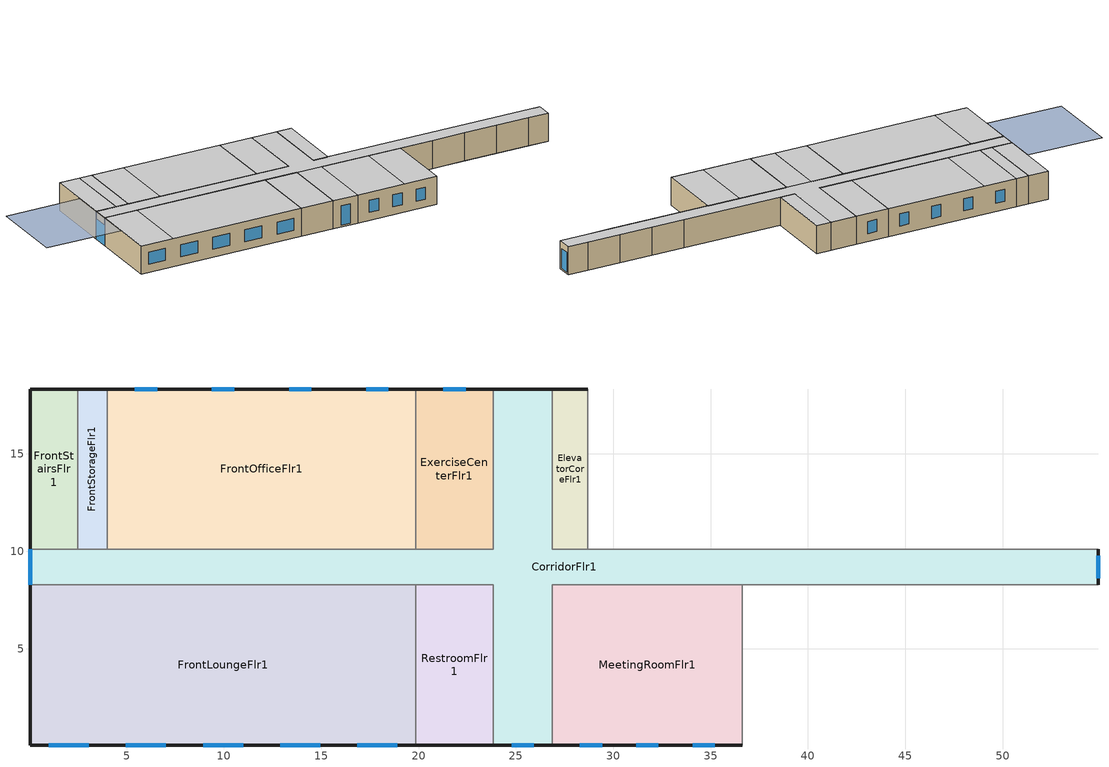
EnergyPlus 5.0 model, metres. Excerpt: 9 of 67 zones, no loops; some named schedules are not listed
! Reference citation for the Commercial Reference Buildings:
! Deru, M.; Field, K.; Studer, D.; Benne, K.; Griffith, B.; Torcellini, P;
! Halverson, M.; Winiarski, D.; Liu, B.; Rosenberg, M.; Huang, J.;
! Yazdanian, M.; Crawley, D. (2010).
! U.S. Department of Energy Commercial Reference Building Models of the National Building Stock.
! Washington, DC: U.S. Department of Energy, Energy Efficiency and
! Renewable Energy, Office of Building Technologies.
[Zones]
CorridorFlr1
 floor ground (ext-slab): 54.91,8.28 26.87,8.28 26.87,0.05 23.82,0.05 23.82,8.28 0.05,8.28 0.05,10.11 23.82,10.11 23.82,18.34 26.87,18.34 26.87,10.11 54.91,10.11 z0
 wall outside (Steel Frame Res Ext Wall): 26.87,18.34 23.82,18.34 / 0.05,10.11 0.05,8.28 / 23.82,0.05 26.87,0.05 / 54.91,8.28 54.91,10.11 z0:3.35
 wall to RearStairsFlr1 (int-walls): 54.91,10.11 52.47,10.11 z0:3.35
 wall to ExerciseCenterFlr1 (int-walls): 23.82,18.34 23.82,10.11 19.86,10.11 z0:3.35
 wall to FrontOfficeFlr1 (int-walls): 19.86,10.11 4.01,10.11 z0:3.35
 wall to FrontStorageFlr1 (int-walls): 4.01,10.11 2.49,10.11 z0:3.35
 wall to FrontStairsFlr1 (int-walls): 2.49,10.11 0.05,10.11 z0:3.35
 wall to FrontLoungeFlr1 (int-walls): 0.05,8.28 19.86,8.28 z0:3.35
 wall to RestroomFlr1 (int-walls): 19.86,8.28 23.82,8.28 23.82,0.05 z0:3.35
 wall to MeetingRoomFlr1 (int-walls): 26.87,0.05 26.87,8.28 36.62,8.28 z0:3.35
 wall to MechanicalRoomFlr1 (int-walls): 36.62,8.28 40.59,8.28 z0:3.35
 wall to GuestRoom101 (int-walls): 40.59,8.28 44.55,8.28 z0:3.35
 wall to GuestRoom102 (int-walls): 44.55,8.28 48.51,8.28 z0:3.35
 wall to GuestRoom103 (int-walls): 48.51,8.28 52.47,8.28 z0:3.35
 wall to RearStorageFlr1 (int-walls): 52.47,8.28 54.91,8.28 z0:3.35
 wall to GuestRoom104 (int-walls): 52.47,10.11 48.51,10.11 z0:3.35
 wall to GuestRoom105 (int-walls): 48.51,10.11 44.55,10.11 z0:3.35
 wall to EmployeeLoungeFlr1 (int-walls): 44.55,10.11 40.59,10.11 z0:3.35
 wall to LaundryRoomFlr1 (int-walls): 40.59,10.11 28.7,10.11 z0:3.35
 wall to ElevatorCoreFlr1 (int-walls): 28.7,10.11 26.87,10.11 26.87,18.34 z0:3.35
 window (Window Non-res Fixed): 0.05,10.11 0.05,8.28 z0:2.44; 24.78,0.05 25.92,0.05 / 54.91,8.62 54.91,9.76 z0.19:2.55
 ceiling to CorridorFlr2 (INT-FLOOR-UNDERSIDE): 0.05,8.28 54.91,8.28 54.91,10.11 26.87,10.11 26.87,18.34 23.82,18.34 23.82,10.11 0.05,10.11 z3.35
 ceiling to GuestRoom206_208 (INT-FLOOR-UNDERSIDE): 23.82,0.05 26.87,0.05 26.87,8.28 23.82,8.28 z3.35
ElevatorCoreFlr1
 floor ground (ext-slab): 28.7,10.11 26.87,10.11 26.87,18.34 28.7,18.34 z0
 wall outside (Steel Frame Res Ext Wall): 28.7,18.34 26.87,18.34 z0:3.35
 wall to LaundryRoomFlr1 (int-walls): 28.7,10.11 28.7,18.34 z0:3.35
 ceiling to ElevatorCoreFlr2 (INT-FLOOR-UNDERSIDE): 26.87,10.11 28.7,10.11 28.7,18.34 26.87,18.34 z3.35
ExerciseCenterFlr1
 floor ground (ext-slab): 23.82,10.11 19.86,10.11 19.86,18.34 23.82,18.34 z0
 wall outside (Steel Frame Res Ext Wall): 23.82,18.34 19.86,18.34 z0:3.35
 wall to FrontOfficeFlr1 (int-walls): 19.86,18.34 19.86,10.11 z0:3.35
 window (Window Non-res Fixed): 22.41,18.34 21.27,18.34 z0.95:2.4
 ceiling to GuestRoom220_223 (INT-FLOOR-UNDERSIDE): 19.86,10.11 23.82,10.11 23.82,18.34 19.86,18.34 z3.35
FrontLoungeFlr1
 floor ground (ext-slab): 19.86,0.05 0.05,0.05 0.05,8.28 19.86,8.28 z0
 wall outside (Steel Frame Res Ext Wall): 0.05,8.28 0.05,0.05 19.86,0.05 z0:3.35
 wall to RestroomFlr1 (int-walls): 19.86,0.05 19.86,8.28 z0:3.35
 window (Window Non-res Fixed): 1,0.05 3.06,0.05 / 4.96,0.05 7.02,0.05 / 8.93,0.05 10.98,0.05 / 12.89,0.05 14.94,0.05 / 16.85,0.05 18.91,0.05 z0.95:2.4
 ceiling to GuestRoom201 (INT-FLOOR-UNDERSIDE): 0.05,0.05 4.01,0.05 4.01,8.28 0.05,8.28 z3.35
 ceiling to GuestRoom202_205 (INT-FLOOR-UNDERSIDE): 4.01,0.05 19.86,0.05 19.86,8.28 4.01,8.28 z3.35
FrontOfficeFlr1
 floor ground (ext-slab): 19.86,10.11 4.01,10.11 4.01,18.34 19.86,18.34 z0
 wall outside (Steel Frame Res Ext Wall): 19.86,18.34 4.01,18.34 z0:3.35
 wall to FrontStorageFlr1 (int-walls): 4.01,18.34 4.01,10.11 z0:3.35
 window (Window Non-res Fixed): 18.45,18.34 17.31,18.34 / 14.49,18.34 13.35,18.34 / 10.52,18.34 9.38,18.34 / 6.56,18.34 5.42,18.34 z0.95:2.4
 ceiling to GuestRoom220_223 (INT-FLOOR-UNDERSIDE): 7.97,10.11 19.86,10.11 19.86,18.34 7.97,18.34 z3.35
 ceiling to GuestRoom224 (INT-FLOOR-UNDERSIDE): 4.01,10.11 7.97,10.11 7.97,18.34 4.01,18.34 z3.35
FrontStairsFlr1
 floor ground (ext-slab): 2.49,10.11 0.05,10.11 0.05,18.34 2.49,18.34 z0
 wall outside (Steel Frame Res Ext Wall): 2.49,18.34 0.05,18.34 0.05,10.11 z0:3.35
 wall to FrontStorageFlr1 (int-walls): 2.49,10.11 2.49,18.34 z0:3.35
 ceiling to FrontStairsFlr2 (INT-FLOOR-UNDERSIDE): 0.05,10.11 2.49,10.11 2.49,18.34 0.05,18.34 z3.35
FrontStorageFlr1
 floor ground (ext-slab): 4.01,10.11 2.49,10.11 2.49,18.34 4.01,18.34 z0
 wall outside (Steel Frame Res Ext Wall): 4.01,18.34 2.49,18.34 z0:3.35
 ceiling to FrontStorageFlr2 (INT-FLOOR-UNDERSIDE): 2.49,10.11 4.01,10.11 4.01,18.34 2.49,18.34 z3.35
MeetingRoomFlr1
 floor ground (ext-slab): 36.62,0.05 26.87,0.05 26.87,8.28 36.62,8.28 z0
 wall outside (Steel Frame Res Ext Wall): 26.87,0.05 36.62,0.05 z0:3.35
 wall to MechanicalRoomFlr1 (int-walls): 36.62,0.05 36.62,8.28 z0:3.35
 window (Window Non-res Fixed): 28.28,0.05 29.42,0.05 / 34.07,0.05 35.21,0.05 / 31.18,0.05 32.32,0.05 z0.95:2.4
 ceiling to GuestRoom206_208 (INT-FLOOR-UNDERSIDE): 26.87,0.05 32.66,0.05 32.66,8.28 26.87,8.28 z3.35
 ceiling to GuestRoom209_212 (INT-FLOOR-UNDERSIDE): 32.66,0.05 36.62,0.05 36.62,8.28 32.66,8.28 z3.35
RestroomFlr1
 floor ground (ext-slab): 23.82,0.05 19.86,0.05 19.86,8.28 23.82,8.28 z0
 wall outside (Steel Frame Res Ext Wall): 19.86,0.05 23.82,0.05 z0:3.35
 ceiling to GuestRoom206_208 (INT-FLOOR-UNDERSIDE): 19.86,0.05 23.82,0.05 23.82,8.28 19.86,8.28 z3.35
shading: 0,4.57 0,13.72 -9.14,13.72 -9.14,4.57 z3.35
[Building]
Ref Bldg Small Hotel New2004_v1.3_5.0: North Axis=0; Terrain=City; Loads Convergence Tolerance Value=0.04; Temperature Convergence Tolerance Value=0.2; Solar Distribution=FullInteriorAndExterior; Maximum Number of Warmup Days=25
[Site:Location]
USA MT-HELENA: Latitude {deg}=46.58; Longitude {deg}=-112; Time Zone {hr}=-7; Elevation {m}=1188
[SizingPeriod:DesignDay] Barometric Pressure {Pa}=87844; Rain {0-no,1-yes}=0; Snow on ground {0-no,1-yes}=0; Day of Month=21; Daylight Savings Time Indicator=0; Humidity Indicating Type=WetBulb
Name | Maximum Dry-Bulb Temperature {C} | Daily Temp Range {C} | Humidity Indicating Conditions at Maximum Dry-Bulb | Wind Speed {m/s} design conditions vs. traditional 6.71 m/s (15 mph) | Wind Direction {Degrees; N=0, S=180} | Clearness {0.0 to 1.1} | Month | Day Type | Wind Speed {m/s} design conditions vs. traditional 3.35 m/s (7mph)
HELENA Ann Htg 99.6% Condns DB | -27.3 | 0 | -27.3 | 1.7 | 300 | 0 | 1 | WinterDesignDay
HELENA Ann Clg .4% Condns WB=>MDB | 28.4 | 15.7 | 17.7 |  | 290 | 1 | 7 | SummerDesignDay | 4.9
[Site:WaterMainsTemperature]
Calculation Method=CORRELATION; Annual Average Outdoor Air Temperature {C}=6.76; Maximum Difference In Monthly Average Outdoor Air Temperatures {deltaC}=27.7
[Site:GroundTemperature:BuildingSurface]
19.119, 19.149, 19.147, 19.203, 19.279, 20.043, 21.32, 20.987, 19.824, 19.408, 19.293, 19.174
[Construction]
Steel Frame Res Ext Wall: Wood Siding, Steel Frame Res Wall Insulation, 1/2IN Gypsum
ext-slab: HW CONCRETE, CP02 CARPET PAD
int-walls: 1/2IN Gypsum, 1/2IN Gypsum
INT-FLOOR-UNDERSIDE: CP02 CARPET PAD, MAT-CC05 4 HW CONCRETE
Window Non-res Fixed: NonRes Fixed Assembly Window
InteriorFurnishings: Std Wood 6inch
[Material] Thermal Absorptance=0.9
Name | Roughness | Thickness {m} | Conductivity {W/m-K} | Density {kg/m3} | Specific Heat {J/kg-K} | Solar Absorptance | Visible Absorptance | Visible Absorptance! Common Materials
Steel Frame Res Wall Insulation | MediumRough | 0.119161 | 0.049 | 265 | 836.8 | 0.7 | 0.7
Std Wood 6inch | MediumSmooth | 0.15 | 0.12 | 540 | 1210 | 0.7 |  | 0.7
Wood Siding | MediumSmooth | 0.01 | 0.11 | 544.62 | 1210 | 0.78 | 0.78
1/2IN Gypsum | Smooth | 0.0127 | 0.16 | 784.9 | 830 | 0.92 | 0.92
HW CONCRETE; MAT-CC05 4 HW CONCRETE | Rough | 0.1016 | 1.311 | 2240 | 836.8 | 0.7 | 0.7
[WindowMaterial:SimpleGlazingSystem]
NonRes Fixed Assembly Window: U-Factor=3.23646; Solar Heat Gain Coefficient=0.39
[Material:NoMass]
CP02 CARPET PAD: Roughness=VeryRough; Thermal Resistance {(m2-K)/W}=0.2165; Thermal Absorptance=0.9; Solar Absorptance=0.7; Visible Absorptance=0.8
[Zone] Type=1; Multiplier=1; Part of Total Floor Area=Yes
CorridorFlr1; ElevatorCoreFlr1; ExerciseCenterFlr1; FrontLoungeFlr1; FrontOfficeFlr1; FrontStairsFlr1; FrontStorageFlr1; MeetingRoomFlr1; RestroomFlr1
[People] Fraction Radiant=0.3; User Specified Sensible Fraction=AUTOCALCULATE; Activity Level Schedule=ACTIVITY_SCH; Enable ASHRAE 55 Comfort Warnings=No; MRT Calculation=ZoneAveraged; Work Efficiency Schedule=WORK_EFF_SCH; Clothing Schedule=CLOTHING_SCH; Air Velocity Schedule=AIR_VELO_SCH; Thermal Comfort Report=FANGER
Name | Zone | Schedule | Number of People Calculation Method | Number of People | Zone Area per Person
ExerciseCenterFlr1 People | ExerciseCenterFlr1 | ExerciseRoom_Occ_Sch | People | 11
FrontLoungeFlr1 People | FrontLoungeFlr1 | EmployeeLounge_Occ_Sch | Area/Person |  | 3.08
FrontOfficeFlr1 People | FrontOfficeFlr1 | Office_Occ_Sch | People | 10 | 23.41
MeetingRoomFlr1 People | MeetingRoomFlr1 | MeetingRoom_Occ_Sch | Area/Person |  | 1.87
RestroomFlr1 People | RestroomFlr1 | BLDG_OCC_SCH | People | 1
[Lights] Design Level Calculation Method=Watts/Area; Return Air Fraction=0; Fraction Radiant=0.7; Fraction Visible=0.2; Fraction Replaceable=1; Return Air Fraction is Calculated from Plenum Temperature=No
Name | Zone | Schedule | Watts per Zone Area {W/m2}
CorridorFlr1_Lights | CorridorFlr1 | Corridor_Ltg_Sch | 5.38
ExerciseCenterFlr1_Lights | ExerciseCenterFlr1 | ExerciseRoom_Ltg_Sch_Base | 9.7
FrontLoungeFlr1_Lights | FrontLoungeFlr1 | EmployeeLounge_Ltg_Sch | 11.84
FrontOfficeFlr1_Lights | FrontOfficeFlr1 | Office_Ltg_Sch_Base | 11.84
FrontStairsFlr1_Lights | FrontStairsFlr1 | Corridor_Ltg_Sch | 6.46
FrontStorageFlr1_Lights | FrontStorageFlr1 | Storage_Ltg_Sch | 8.6
MeetingRoomFlr1_Lights | MeetingRoomFlr1 | MeetingRoom_Ltg_Sch_Base | 14
RestroomFlr1_Lights | RestroomFlr1 | BLDG_LIGHT_SCH | 9.7
[ElectricEquipment] Fraction Latent=0; Fraction Radiant=0.5; Fraction Lost=0
Name | Zone | Schedule | Design Level Calculation Method | Design Level {W} | Watts per Zone Floor Area {W/m2}
ElevatorCoreFlr1_Elevators_Equip | ElevatorCoreFlr1 | BLDG_ELEVATORS | EquipmentLevel | 32109.9
ExerciseCenterFlr1_PlugMisc_Equip | ExerciseCenterFlr1 | ExerciseRoom_Eqp_Sch | Watts/Area |  | 11.5
FrontLoungeFlr1_PlugMisc_Equip | FrontLoungeFlr1 | EmployeeLounge_Eqp_Sch | Watts/Area |  | 15.4
FrontOfficeFlr1_PlugMisc_Equip | FrontOfficeFlr1 | Office_Eqp_Sch | Watts/Area |  | 12.9
MeetingRoomFlr1_PlugMisc_Equip | MeetingRoomFlr1 | MeetingRoom_Eqp_Sch | Watts/Area |  | 12.9
RestroomFlr1_PlugMisc_Equip | RestroomFlr1 | BLDG_EQUIP_SCH | Watts/Area |  | 10.76
[Exterior:Lights]
Exterior Facade Lighting: Schedule=ALWAYS_ON; Design Level=7536; Control Option=AstronomicalClock
[ZoneInfiltration:DesignFlowRate] Design Volume Flow Rate Calculation Method=Flow/ExteriorArea; Flow per Exterior Surface Area {m3/s/m2}=0.000302; Constant Term Coefficient=1; Temperature Term Coefficient=0; Velocity Term Coefficient=0; Velocity Squared Term Coefficient=0
Name | Zone | Schedule
CorridorFlr1_Infiltration | CorridorFlr1 | INFIL_HALF_ON_SCH
ElevatorCoreFlr1_Infiltration | ElevatorCoreFlr1 | INFIL_HALF_ON_SCH
ExerciseCenterFlr1_Infiltration | ExerciseCenterFlr1 | INFIL_HALF_ON_SCH
FrontLoungeFlr1_Infiltration | FrontLoungeFlr1 | INFIL_HALF_ON_SCH
FrontOfficeFlr1_Infiltration | FrontOfficeFlr1 | INFIL_HALF_ON_SCH
FrontStairsFlr1_Infiltration | FrontStairsFlr1 | INFIL_SCH
FrontStorageFlr1_Infiltration | FrontStorageFlr1 | INFIL_HALF_ON_SCH
MeetingRoomFlr1_Infiltration | MeetingRoomFlr1 | INFIL_HALF_ON_SCH
RestroomFlr1_Infiltration | RestroomFlr1 | INFIL_HALF_ON_SCH
[InternalMass] Construction=InteriorFurnishings
Name | Zone | Surface Area
CorridorFlr1 Internal Mass | CorridorFlr1 | 301.0117
ElevatorCoreFlr1 Internal Mass | ElevatorCoreFlr1 | 30.1006
ExerciseCenterFlr1 Internal Mass | ExerciseCenterFlr1 | 65.2179
FrontLoungeFlr1 Internal Mass | FrontLoungeFlr1 | 326.1134
FrontOfficeFlr1 Internal Mass | FrontOfficeFlr1 | 260.8717
FrontStairsFlr1 Internal Mass | FrontStairsFlr1 | 40.1341
FrontStorageFlr1 Internal Mass | FrontStorageFlr1 | 25.0838
MeetingRoomFlr1 Internal Mass | MeetingRoomFlr1 | 160.5482
RestroomFlr1 Internal Mass | RestroomFlr1 | 65.2227
[Fan:OnOff] Availablility Schedule=ALWAYS_ON; Fan Efficiency=0.52; Pressure Rise {Pa}=331; Maximum Flow Rate {m3/s}=AUTOSIZE; Motor Efficiency=0.8; Motor In Airstream Fraction=1
GuestRoom101 PTACFan; GuestRoom102 PTACFan; GuestRoom103 PTACFan; GuestRoom104 PTACFan; GuestRoom105 PTACFan; GuestRoom201 PTACFan; GuestRoom202_205 PTACFan; GuestRoom206_208 PTACFan; GuestRoom209_212 PTACFan; GuestRoom213 PTACFan; GuestRoom214 PTACFan; GuestRoom215_218 PTACFan; GuestRoom219 PTACFan; GuestRoom220_223 PTACFan; GuestRoom224 PTACFan; GuestRoom301 PTACFan; GuestRoom302_305 PTACFan; GuestRoom306_308 PTACFan; GuestRoom309_312 PTACFan; GuestRoom313 PTACFan; GuestRoom314 PTACFan; GuestRoom315_318 PTACFan; GuestRoom319 PTACFan; GuestRoom320_323 PTACFan; GuestRoom324 PTACFan; GuestRoom401 PTACFan; GuestRoom402_405 PTACFan; GuestRoom406_408 PTACFan; GuestRoom409_412 PTACFan; GuestRoom413 PTACFan; GuestRoom414 PTACFan; GuestRoom415_418 PTACFan; GuestRoom419 PTACFan; GuestRoom420_423 PTACFan; GuestRoom424 PTACFan
[Fan:ConstantVolume] Availablility Schedule=ALWAYS_ON; Fan Efficiency=0.53625; Pressure Rise {Pa}=49.8; Maximum Flow Rate {m3/s}=AUTOSIZE; Motor Efficiency=0.825; Motor In Airstream Fraction=1
FrontStairsFlr1 Unit HeaterFan; FrontStairsFlr2 Unit HeaterFan; FrontStairsFlr3 Unit HeaterFan; FrontStairsFlr4 Unit HeaterFan; FrontStorageFlr1 Unit HeaterFan; FrontStorageFlr2 Unit HeaterFan; FrontStorageFlr3 Unit HeaterFan; FrontStorageFlr4 Unit HeaterFan; RearStairsFlr1 Unit HeaterFan; RearStairsFlr2 Unit HeaterFan; RearStairsFlr3 Unit HeaterFan; RearStairsFlr4 Unit HeaterFan; RearStorageFlr1 Unit HeaterFan; RearStorageFlr2 Unit HeaterFan; RearStorageFlr3 Unit HeaterFan; RearStorageFlr4 Unit HeaterFan
[Coil:Cooling:DX:SingleSpeed] Availablility Schedule=ALWAYS_ON; Rated Total Cooling Capacity {W}=AUTOSIZE; Rated Sensible Heat Ratio=AUTOSIZE; Rated Air Flow Rate {m3/s}=AUTOSIZE; Total Cooling Capacity Function of Temperature Curve=PTACHPACCoolCapFT; Total Cooling Capacity Function of Flow Fraction Curve=PTACHPACCoolCapFFF; Energy Input Ratio Function of Temperature Curve=PTACHPACEIRFT; Energy Input Ratio Function of Flow Fraction Curve=PTACHPACEIRFFF; Part Load Fraction Correlation Curve=PTACHPACPLFFPLR
Name | Rated COP
GuestRoom101 PTAC DXCoil; GuestRoom102 PTAC DXCoil; GuestRoom103 PTAC DXCoil; GuestRoom104 PTAC DXCoil; GuestRoom105 PTAC DXCoil; GuestRoom214 PTAC DXCoil; GuestRoom224 PTAC DXCoil; GuestRoom314 PTAC DXCoil; GuestRoom319 PTAC DXCoil; GuestRoom324 PTAC DXCoil | 3.80328
GuestRoom201 PTAC DXCoil | 3.75626
GuestRoom202_205 PTAC DXCoil; GuestRoom206_208 PTAC DXCoil; GuestRoom209_212 PTAC DXCoil; GuestRoom215_218 PTAC DXCoil; GuestRoom220_223 PTAC DXCoil; GuestRoom302_305 PTAC DXCoil; GuestRoom306_308 PTAC DXCoil; GuestRoom309_312 PTAC DXCoil; GuestRoom315_318 PTAC DXCoil; GuestRoom320_323 PTAC DXCoil; GuestRoom402_405 PTAC DXCoil; GuestRoom406_408 PTAC DXCoil; GuestRoom409_412 PTAC DXCoil; GuestRoom415_418 PTAC DXCoil; GuestRoom420_423 PTAC DXCoil | 3.23448
GuestRoom213 PTAC DXCoil | 3.79835
GuestRoom219 PTAC DXCoil | 3.70067
GuestRoom301 PTAC DXCoil | 3.75953
GuestRoom313 PTAC DXCoil | 3.77886
GuestRoom401 PTAC DXCoil | 3.6569
GuestRoom413 PTAC DXCoil | 3.65985
GuestRoom414 PTAC DXCoil | 3.70741
GuestRoom419 PTAC DXCoil | 3.73337
GuestRoom424 PTAC DXCoil | 3.70487
[Coil:Heating:Electric] Availability Schedule=ALWAYS_ON; Efficiency=1; Nominal Capacity {W}=AUTOSIZE
FrontStairsFlr1 Unit Heater coil; FrontStairsFlr2 Unit Heater coil; FrontStairsFlr3 Unit Heater coil; FrontStairsFlr4 Unit Heater coil; FrontStorageFlr1 Unit Heater coil; FrontStorageFlr2 Unit Heater coil; FrontStorageFlr3 Unit Heater coil; FrontStorageFlr4 Unit Heater coil; GuestRoom101 PTAC heat coil; GuestRoom102 PTAC heat coil; GuestRoom103 PTAC heat coil; GuestRoom104 PTAC heat coil; GuestRoom105 PTAC heat coil; GuestRoom201 PTAC heat coil; GuestRoom202_205 PTAC heat coil; GuestRoom206_208 PTAC heat coil; GuestRoom209_212 PTAC heat coil; GuestRoom213 PTAC heat coil; GuestRoom214 PTAC heat coil; GuestRoom215_218 PTAC heat coil; GuestRoom219 PTAC heat coil; GuestRoom220_223 PTAC heat coil; GuestRoom224 PTAC heat coil; GuestRoom301 PTAC heat coil; GuestRoom302_305 PTAC heat coil; GuestRoom306_308 PTAC heat coil; GuestRoom309_312 PTAC heat coil; GuestRoom313 PTAC heat coil; GuestRoom314 PTAC heat coil; GuestRoom315_318 PTAC heat coil; GuestRoom319 PTAC heat coil; GuestRoom320_323 PTAC heat coil; GuestRoom324 PTAC heat coil; GuestRoom401 PTAC heat coil; GuestRoom402_405 PTAC heat coil; GuestRoom406_408 PTAC heat coil; GuestRoom409_412 PTAC heat coil; GuestRoom413 PTAC heat coil; GuestRoom414 PTAC heat coil; GuestRoom415_418 PTAC heat coil; GuestRoom419 PTAC heat coil; GuestRoom420_423 PTAC heat coil; GuestRoom424 PTAC heat coil; RearStairsFlr1 Unit Heater coil; RearStairsFlr2 Unit Heater coil; RearStairsFlr3 Unit Heater coil; RearStairsFlr4 Unit Heater coil; RearStorageFlr1 Unit Heater coil; RearStorageFlr2 Unit Heater coil; RearStorageFlr3 Unit Heater coil; RearStorageFlr4 Unit Heater coil
[ZoneHVAC:UnitHeater] Availability Schedule=ALWAYS_ON; Maximum Supply Air Flow Rate=AUTOSIZE; Fan Control Type=OnOff; Maximum Hot Water or Steam Flow Rate=AUTOSIZE; Minimum Hot Water or Steam Flow Rate=0; Heating Convergence Tolerance=0.001
Name | Fan | Heating Coil
FrontStairsFlr1 Unit Heater | FrontStairsFlr1 Unit HeaterFan | FrontStairsFlr1 Unit Heater coil
FrontStairsFlr2 Unit Heater | FrontStairsFlr2 Unit HeaterFan | FrontStairsFlr2 Unit Heater coil
FrontStairsFlr3 Unit Heater | FrontStairsFlr3 Unit HeaterFan | FrontStairsFlr3 Unit Heater coil
FrontStairsFlr4 Unit Heater | FrontStairsFlr4 Unit HeaterFan | FrontStairsFlr4 Unit Heater coil
FrontStorageFlr1 Unit Heater | FrontStorageFlr1 Unit HeaterFan | FrontStorageFlr1 Unit Heater coil
FrontStorageFlr2 Unit Heater | FrontStorageFlr2 Unit HeaterFan | FrontStorageFlr2 Unit Heater coil
FrontStorageFlr3 Unit Heater | FrontStorageFlr3 Unit HeaterFan | FrontStorageFlr3 Unit Heater coil
FrontStorageFlr4 Unit Heater | FrontStorageFlr4 Unit HeaterFan | FrontStorageFlr4 Unit Heater coil
RearStairsFlr1 Unit Heater | RearStairsFlr1 Unit HeaterFan | RearStairsFlr1 Unit Heater coil
RearStairsFlr2 Unit Heater | RearStairsFlr2 Unit HeaterFan | RearStairsFlr2 Unit Heater coil
RearStairsFlr3 Unit Heater | RearStairsFlr3 Unit HeaterFan | RearStairsFlr3 Unit Heater coil
RearStairsFlr4 Unit Heater | RearStairsFlr4 Unit HeaterFan | RearStairsFlr4 Unit Heater coil
RearStorageFlr1 Unit Heater | RearStorageFlr1 Unit HeaterFan | RearStorageFlr1 Unit Heater coil
RearStorageFlr2 Unit Heater | RearStorageFlr2 Unit HeaterFan | RearStorageFlr2 Unit Heater coil
RearStorageFlr3 Unit Heater | RearStorageFlr3 Unit HeaterFan | RearStorageFlr3 Unit Heater coil
RearStorageFlr4 Unit Heater | RearStorageFlr4 Unit HeaterFan | RearStorageFlr4 Unit Heater coil
[ZoneHVAC:PackagedTerminalAirConditioner] Availability Schedule=ALWAYS_ON; Supply Air Flow Rate During Cooling Operation=AUTOSIZE; Supply Air Flow Rate During Heating Operation=AUTOSIZE; Supply Air Flow Rate When No Cooling or Heating is Needed=AUTOSIZE; Outdoor Air Flow Rate During Cooling Operation=AUTOSIZE; Outdoor Air Flow Rate During Heating Operation=AUTOSIZE; Outdoor Air Flow Rate When No Cooling or Heating is Needed=AUTOSIZE; Fan Placement=DrawThrough; Supply Air Fan Operating Mode Schedule=ALWAYS_OFF
Name | Supply Air Fan | Heating Coil | Cooling Coil
GuestRoom101 PTAC | GuestRoom101 PTACFan | GuestRoom101 PTAC heat coil | GuestRoom101 PTAC DXCoil
GuestRoom102 PTAC | GuestRoom102 PTACFan | GuestRoom102 PTAC heat coil | GuestRoom102 PTAC DXCoil
GuestRoom103 PTAC | GuestRoom103 PTACFan | GuestRoom103 PTAC heat coil | GuestRoom103 PTAC DXCoil
GuestRoom104 PTAC | GuestRoom104 PTACFan | GuestRoom104 PTAC heat coil | GuestRoom104 PTAC DXCoil
GuestRoom105 PTAC | GuestRoom105 PTACFan | GuestRoom105 PTAC heat coil | GuestRoom105 PTAC DXCoil
GuestRoom201 PTAC | GuestRoom201 PTACFan | GuestRoom201 PTAC heat coil | GuestRoom201 PTAC DXCoil
GuestRoom202_205 PTAC | GuestRoom202_205 PTACFan | GuestRoom202_205 PTAC heat coil | GuestRoom202_205 PTAC DXCoil
GuestRoom206_208 PTAC | GuestRoom206_208 PTACFan | GuestRoom206_208 PTAC heat coil | GuestRoom206_208 PTAC DXCoil
GuestRoom209_212 PTAC | GuestRoom209_212 PTACFan | GuestRoom209_212 PTAC heat coil | GuestRoom209_212 PTAC DXCoil
GuestRoom213 PTAC | GuestRoom213 PTACFan | GuestRoom213 PTAC heat coil | GuestRoom213 PTAC DXCoil
GuestRoom214 PTAC | GuestRoom214 PTACFan | GuestRoom214 PTAC heat coil | GuestRoom214 PTAC DXCoil
GuestRoom215_218 PTAC | GuestRoom215_218 PTACFan | GuestRoom215_218 PTAC heat coil | GuestRoom215_218 PTAC DXCoil
GuestRoom219 PTAC | GuestRoom219 PTACFan | GuestRoom219 PTAC heat coil | GuestRoom219 PTAC DXCoil
GuestRoom220_223 PTAC | GuestRoom220_223 PTACFan | GuestRoom220_223 PTAC heat coil | GuestRoom220_223 PTAC DXCoil
GuestRoom224 PTAC | GuestRoom224 PTACFan | GuestRoom224 PTAC heat coil | GuestRoom224 PTAC DXCoil
